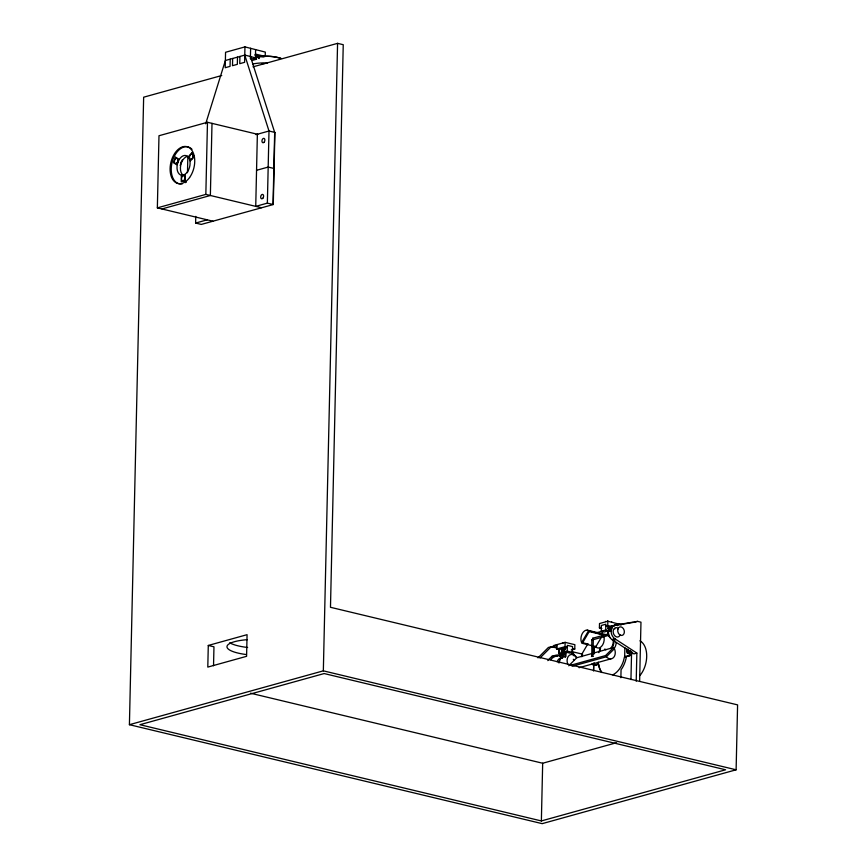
<?xml version="1.0" encoding="UTF-8"?>
<svg xmlns="http://www.w3.org/2000/svg" width="867" height="867" viewBox="0 0 867 867"><rect width="100%" height="100%" fill="white"/><g stroke="black" fill="none" stroke-linecap="round" stroke-linejoin="round"><path stroke-width="1.3" d="M252.98 66.846L337.577 43.35L343.245 44.705L330.479 607.29L737.589 704.882L736.116 769.798L542.189 823.65L129.411 724.693L143.651 97.202L221.746 75.516M212.914 221.193L157.35 207.863L158.986 135.74L207.473 122.28L257.802 134.342M184.704 180.26L184.758 177.952M187.478 172.696L187.846 156.472M274.904 132.423L273.268 204.547L201.285 224.423L195.617 223.057L195.769 216.382M157.35 207.863L205.837 194.403L207.473 122.28M212.003 123.363L210.367 195.498L161.891 208.958M208.286 645.449L207.798 667.091L246.586 656.319L247.073 634.677L208.286 645.449L213.965 646.815L213.531 665.748M230.221 59.151L230.058 66.369L225.214 67.713L225.561 52.28L244.949 46.894L265.313 52.096L265.215 56.42L263.275 56.962L254.779 54.924M232.649 58.479L232.486 65.686L237.33 64.342L237.493 57.135M239.921 56.463L239.758 63.67L244.602 62.326L244.949 46.894M250.379 58.88L250.628 48.249M251.246 59.151L255.418 57.991L255.602 49.766M256.22 58.815L256.285 55.791M251.994 60.484L256.459 59.249L256.545 55.347L255.581 55.618L260.23 56.236M258.507 58.349L258.55 56.333L256.036 57.038M257.369 134.244L255.732 206.368L267.361 203.138L273.04 204.493L274.676 132.369L250.433 56.474L244.765 55.109L225.377 60.495L205.685 123.808M259.211 58.523L259.266 56.507M267.361 203.138L268.998 131.015L244.765 55.109M129.411 724.693L323.337 670.841L337.577 43.35M541.366 820.941L725.603 769.788L324.16 673.551L139.934 724.704L541.366 820.941L542.677 763.242L616.632 742.705M556.581 649.025L565.035 646.684L567.3 647.226L558.847 649.567L556.581 649.025L556.679 644.701L554.046 647.346M556.831 644.658L556.733 648.982L558.998 649.524M559.009 648.809L558.912 653.425L564.124 654.672L558.76 653.458L558.847 649.567M558.76 653.458L561.458 652.71L561.545 648.819L565.219 648.386M562.672 649.09L562.607 652.125L565.555 652.829M562 652.287L563.214 651.951L563.279 648.928L565.251 649.394M564.601 651.843L567.213 651.117L567.343 645.351L572.556 646.598L572.426 652.363L569.825 653.089L564.601 651.843L564.688 647.942L565.826 648.213M565.035 646.684L565.132 642.349L574.875 644.69L574.778 649.015L571.223 650.001M559.334 662.561A7.467 5.505 74.5 0 1 565.165 656.709L565.273 651.897M566.053 651.681L565.945 656.492L565.165 656.709M581.844 656.731L581.909 654.021L587.924 643.747M591.858 656.547L591.814 639.716L592.497 639.521L593.299 639.716L592.909 656.427M593.581 670.256L593.7 664.967M593.96 653.848L594.079 648.494L595.391 646.251L594.09 648.494L593.96 653.783M601.839 628.456L599.411 627.871L599.509 623.546L607.854 621.227L621.401 624.749L617.998 623.937M601.264 631.23L601.395 625.454L605.86 624.218L605.719 629.984L601.264 631.23L604.31 631.956L608.764 630.721L608.862 626.819L607.886 627.09L610.346 627.686M611.311 627.415L605.816 626.093L607.756 625.551L607.854 621.227M608.547 629.279L608.591 627.264M617.51 625.714L617.553 623.557M620.88 677.701L621.065 669.617L621.823 668.706A21.935 13.688 -76.5 0 0 626.494 656.362M627.697 653.057L627.773 649.6M630.948 679.587L631.523 654.466M636.215 681.169L636.855 653.089L614.887 638.784A7.467 5.505 74.5 0 1 611.127 630.981L612.308 627.004L614.638 625.194L637.57 621.368L640.973 622.181L639.629 681.245M593.559 670.982L593.711 664.36M607.702 634.265L607.789 630.656M636.855 653.089L633.94 653.902L611.983 639.586A7.467 5.505 74.5 0 1 608.222 631.783L609.057 628.369L611.734 626.007L633.376 622.387M593.299 639.716L591.814 639.716M591.435 656.373L592.92 656.384M598.88 652.656L599.834 648.993M632.368 652.97A5.224 3.262 -76.5 0 1 629.225 655.907L624.576 656.601L625.811 656.471M180.163 165.51L182.211 159.972M602.153 633.994L602.814 634.828L595.911 646.609L582.299 643.347L581.638 642.523L588.541 630.732L602.901 634.666A7.467 4.66 -76.5 0 1 602.673 644.864A7.467 4.66 -76.5 0 1 595.813 646.771M582.299 643.347L589.202 631.566L588.325 630.537A7.467 4.66 -76.5 0 0 582.44 633.311A7.467 4.66 -76.5 0 0 581.475 642.23L581.638 642.523M593.407 639.445L592.519 639.38L592.66 638.275L608.753 633.81M538.017 657.89L548.377 647.486L551.293 646.684L556.603 647.952M539.978 658.031L551.293 646.684M552.019 647.27L553.775 645.503L565.132 642.349M568.741 665.791L576.772 657.728L613.619 647.497L614.595 649.101A7.467 5.505 74.5 0 1 613.5 657.598A7.467 5.505 74.5 0 1 606.629 657.099L605.589 655.56L570.009 665.444M605.589 655.56L613.619 647.497M614.4 648.711L606.369 656.774L572.068 666.3M593.256 639.673L609.165 635.229M255.96 134.634L268.998 131.015L274.676 132.369M256.545 170.3L268.185 167.071L273.853 168.436M195.617 223.057L207.246 219.828M599.411 627.871L601.351 627.329M611.192 626.223L615.202 625.064M610.693 626.516L615.776 624.999M610.216 626.874L613.132 626.072M609.783 627.307L612.698 626.505M609.403 627.806L612.308 627.004M609.057 628.369L611.972 627.556M608.775 628.976L611.69 628.163M596.312 632.823L603.421 630.851M634.666 622.17L637.57 621.368M608.547 629.626L611.452 628.813M608.374 630.32L611.289 629.507M563.171 643.086L562.716 642.978M608.266 631.046L611.181 630.233M608.222 631.783L611.127 630.981M611.983 639.586L614.887 638.784M615.462 639.109L612.546 639.922A7.467 5.505 74.5 0 0 614.909 640.485M573.25 655.636L574.03 655.419A14.923 11.022 74.5 0 0 571.732 652.569M579.058 667.698L610.921 658.855M625.714 656.872L629.182 655.907M591.912 663.884A5.224 3.262 -76.5 0 0 595.044 664.783L598.371 663.884L598.219 662.139M593.667 664.87A5.224 3.262 -76.5 0 0 596.171 665.054L598.393 664.447M592.8 638.231L593.342 638.556M255.505 54.101L265.215 56.42M253.478 58.533L256.459 59.249M205.837 194.403L261.4 207.722M607.68 620.859L607.453 621M611.701 621.823L611.484 621.975M605.74 621.39L605.524 621.541M607.756 625.551L611.387 626.429M607.854 628.25L608.764 628.467A14.923 9.309 -76.5 0 0 608.125 628.673M605.719 629.984L608.764 630.721M587.165 630.136L607.323 634.969M589.202 631.566L602.814 634.828M582.873 642.815L587.826 643.997M572.513 648.473L574.778 649.015M582.7 654.217L572.274 651.713L575.71 657.067M567.213 651.117L572.426 652.363M563.214 651.951L566.162 652.656L562.986 652.526M561.458 652.71L565.371 653.653M595.044 664.783L596.171 665.054M323.337 670.841L736.116 769.798M250.487 693.199L542.677 763.242M250.433 56.474L255.418 57.991M624.869 647.66L624.684 656.2L623.308 661.478A20.895 13.038 -76.5 0 1 612.709 674.851M598.371 663.884L598.447 664.653A20.895 13.038 -76.5 0 0 601.936 672.521M246 654.509A31.342 8.009 1.3 0 1 226.981 646.554A31.342 8.009 1.3 0 1 247.366 639.673M247.637 647.476A31.342 8.009 1.3 0 1 229.701 642.761M182.33 183.847A18.955 11.824 -76.5 0 1 171.753 163.906A18.955 11.824 -76.5 0 1 189.364 147.401M190.057 147.769A18.955 11.824 -76.5 0 1 191.975 149.319M186.329 182.157A18.955 11.824 -76.5 0 1 185.538 182.644M183.479 175.502A10.079 6.286 -76.5 0 1 180.77 164.968A10.079 6.286 -76.5 0 1 187.738 156.298M181.246 161.739A2.688 1.68 -76.5 0 1 180.835 163.072M177.811 162.693A2.688 1.68 -76.5 0 1 178.234 160.471M185.115 180.867A2.688 1.68 -76.5 0 1 185.17 178.266M193.038 157.144A2.688 1.68 -76.5 0 1 193.829 155.561M610.455 637.776A4.378 3.23 74.5 0 1 609.002 630.352M547.814 660.632A21.935 16.202 74.5 0 1 565.425 656.958M551.401 656.417A21.935 16.202 74.5 0 1 557.416 655.929M559.475 656.427A21.935 16.202 74.5 0 1 560.505 656.796M620.111 634.915A4.779 3.522 74.5 0 1 615.462 636.378A4.779 3.522 74.5 0 1 613.37 630.125A4.779 3.522 74.5 0 1 617.835 628.109M614.465 628.683A4.779 3.522 74.5 0 1 614.931 628.911M612.871 625.811A7.467 5.505 74.5 0 1 614.053 625.931M601.665 672.456A21.935 13.688 -76.5 0 1 598.707 664.079M599.736 651.009A21.935 13.688 -76.5 0 1 600.571 648.429M629.019 653.404A2.688 1.68 -76.5 0 1 628.196 649.914M601.806 634.601A14.923 9.309 -76.5 0 1 602.283 633.82M600.907 634.384A14.923 9.309 -76.5 0 1 602.966 631.534M613.164 639.727A7.467 4.66 -76.5 0 1 610.715 648.462M605.87 649.817A7.467 4.66 -76.5 0 1 604.884 648.949M639.954 640.821A20.895 13.038 -76.5 0 1 639.868 675.588M616.199 642.48A6.719 4.194 -76.5 0 1 613.89 648.711M594.296 662.876A2.98 1.864 -76.5 0 1 593.819 662.822M631.675 651.42A5.224 3.262 -76.5 0 1 628.087 655.636M630.428 650.564A2.98 1.864 -76.5 0 1 627.621 653.35A2.98 1.864 -76.5 0 1 627.134 649.015M629.236 653.729A2.98 1.864 -76.5 0 1 628.261 649.296M613.825 640.301A6.719 4.194 -76.5 0 1 611.625 648.169M571.581 653.436A14.923 11.022 74.5 0 1 572.166 654.13M567.766 664.187A7.467 5.505 74.5 0 1 569.435 655.214A7.467 5.505 74.5 0 1 576.88 657.619M573.293 659.256A3.728 2.753 74.5 0 1 573.856 659.971M550.588 659.635A20.895 15.433 74.5 0 1 563.886 656.536M557.199 661.846A6.719 4.964 74.5 0 1 562.239 658.216M558.933 662.952A6.719 4.964 74.5 0 1 562.856 657.587M261.758 63.638A119.397 74.508 -76.5 0 1 264.435 63.519M252.752 63.995A119.397 74.508 -76.5 0 1 267.415 63.183M255.613 57.439A126.853 79.157 -76.5 0 1 280.442 58.197M256.513 57.07A126.853 79.157 -76.5 0 1 281.233 58.468M181.376 175.979L181.246 181.756L185.126 180.672L185.256 174.906L181.376 175.979M175.513 157.209L173.465 162.747L176.76 164.697L178.808 159.16L175.513 157.209M192.051 152.614L188.627 156.439L190.447 160.894L193.872 157.079L192.051 152.614M255.364 49.386L255.364 49.386M259.396 50.351L259.396 50.351M566.303 641.981L566.303 641.981M568.568 642.523L568.568 642.523M262.918 198.164A2.243 1.398 -76.5 0 0 262.82 194.468A2.243 1.398 -76.5 0 0 260.685 197.156A2.243 1.398 -76.5 0 0 262.918 198.164M264.327 141.928A2.243 1.398 -76.5 0 0 263.936 138.373A2.243 1.398 -76.5 0 0 261.975 141.354A2.243 1.398 -76.5 0 0 264.327 141.928M189.58 177.529A18.955 11.824 -76.5 0 0 187.51 146.837A18.955 11.824 -76.5 0 0 170.149 170.853A18.955 11.824 -76.5 0 0 189.58 177.529M187.586 171.633A10.079 6.286 -76.5 0 0 185.993 155.572A10.079 6.286 -76.5 0 0 177.063 168.827A10.079 6.286 -76.5 0 0 187.586 171.633M177.215 162.628A2.688 1.68 -76.5 0 0 176.792 158.347A2.688 1.68 -76.5 0 0 174.408 161.88A2.688 1.68 -76.5 0 0 177.215 162.628M192.322 158.433A2.688 1.68 -76.5 0 0 191.9 154.153A2.688 1.68 -76.5 0 0 189.526 157.686A2.688 1.68 -76.5 0 0 192.322 158.433M184.324 180.011A2.688 1.68 -76.5 0 0 183.902 175.719A2.688 1.68 -76.5 0 0 181.517 179.252A2.688 1.68 -76.5 0 0 184.324 180.011M617.824 629.388A4.378 3.23 74.5 0 0 621.877 635.446A4.378 3.23 74.5 0 0 623.406 628.651A4.378 3.23 74.5 0 0 617.824 629.388"/></g></svg>
